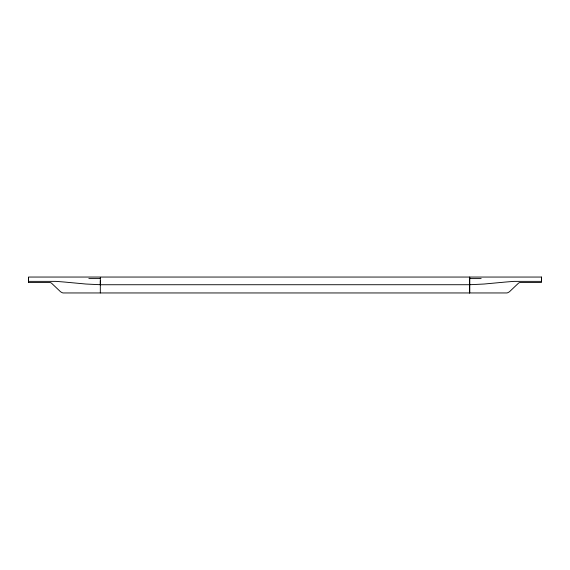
<?xml version="1.0" encoding="UTF-8"?>
<svg xmlns="http://www.w3.org/2000/svg" width="570" height="570" viewBox="0 0 570 570"><rect width="100%" height="100%" fill="white"/><g stroke="black" fill="none" stroke-linecap="round" stroke-linejoin="round"><path stroke-width="0.85" d="M28.5 282.435L28.5 277.048L541.5 277.056L541.5 282.435L520.709 282.435A3.698 3.698 0 0 0 517.866 283.767L510.421 290.835A7.609 7.609 0 0 1 507.029 292.952L62.971 292.952A7.609 7.609 0 0 1 59.579 290.835L52.134 283.767A3.698 3.698 0 0 0 49.291 282.435L28.5 282.435L28.5 278.117M541.5 277.048L541.5 281.366L514.147 281.366A55.254 1.91 -4.1 0 0 505.084 282.079L484.08 284.031L469.687 284.722L100.32 284.743L100.32 277.348M469.68 284.508L469.68 292.952L469.68 277.048L469.687 284.722M88.842 278.595L100.32 278.595M469.68 278.595L481.158 278.595M28.5 281.366L55.853 281.366A55.254 1.91 4.1 0 1 64.916 282.079L85.92 284.031L100.313 284.722M100.32 280.896L100.32 292.952"/></g></svg>
